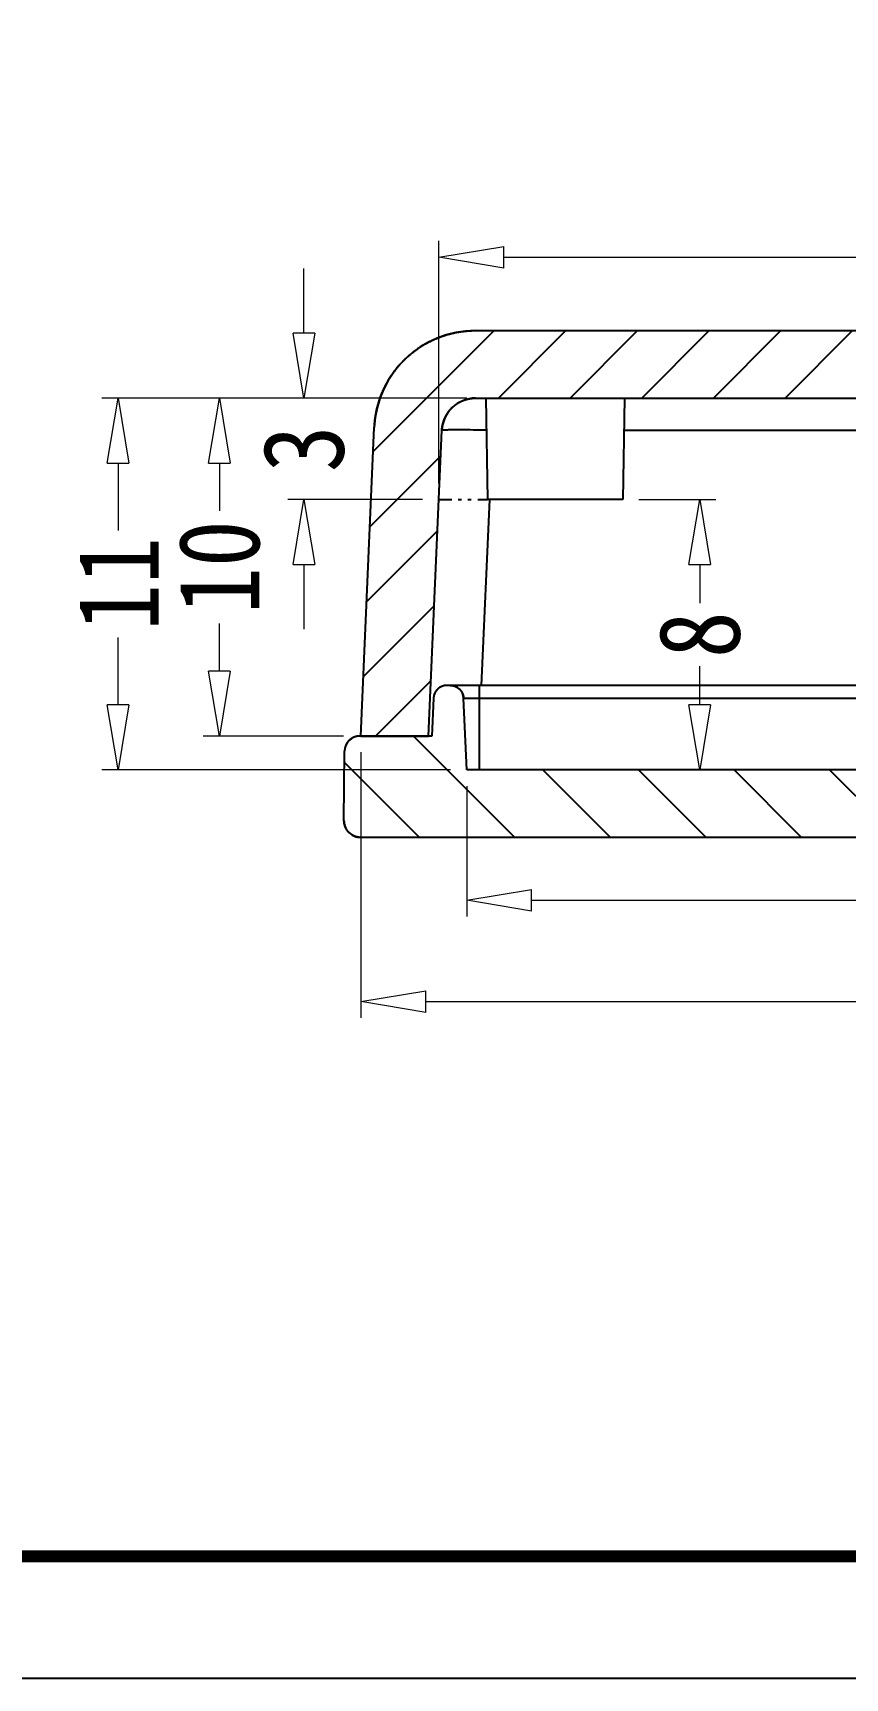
# Model space of a CAD drawing. Header units: millimetres. Extents: x 1055 to 1788, y -1993 to 204.
# Drawn here: x 1092.19 to 1116.24, y 58.96 to 107.65 of the extents above; entities that cross this region are included whole.
import ezdxf

# ---------------------------------------------------------------- set-up
doc = ezdxf.new("R2010")
doc.units = ezdxf.units.MM
doc.linetypes.add('DIVIDE', pattern=[31.75, 12.7, -6.35, 0, -6.35, 0, -6.35])
doc.layers.add('dim', color=3, linetype='Continuous', lineweight=9)
doc.layers.add('from', color=7, linetype='Continuous')
doc.styles.add('FFS', font='SIMFANG.TTF', dxfattribs={"width": 0.85})
doc.dimstyles.new('YanXiu', dxfattribs={"dimtxt": 2.5, "dimasz": 2.2, "dimexe": 1, "dimexo": 0.6, "dimgap": 0.66, "dimtad": 0, "dimzin": 9, "dimdsep": 46, "dimtxsty": 'FFS', "dimblk": 'CLOSEDBLANK', "dimcen": 0, "dimclrd": 256, "dimclre": 131, "dimclrt": 42, "dimazin": 0, "dimtfac": 1, "dimtofl": 0, "dimtmove": 0, "dimatfit": 3, "dimldrblk": 'CLOSEDBLANK', "dimfxl": 1, "dimlwd": 5, "dimlwe": 5, "dimarcsym": 0})

# ---------------------------------------------------------------- blocks, each defined once
blk = doc.blocks.new('_ClosedBlank')
at = {"color": 0, "linetype": 'ByBlock', "lineweight": -2}
for p, q in [((-1, 0.167), (0, 0)), ((-1, 0.167), (-1, -0.167)), ((0, 0), (-1, -0.167))]:
    blk.add_line(p, q, dxfattribs=at)
blk = doc.blocks.new('*D92')
at = {"layer": 'Defpoints', "color": 0}
for p in [(1139.593, 101.015), (1104.208, 93.843, 0), (1139.593, 93.843, 0)]:
    blk.add_point(p, dxfattribs=at)
at = {"layer": 'dim', "color": 131, "lineweight": 5}
for p, q in [((1104.208, 94.323), (1104.208, 101.495)), ((1139.593, 94.323), (1139.593, 101.495))]:
    blk.add_line(p, q, dxfattribs=at)
at = {"layer": 'dim', "lineweight": 5}
for p, q in [((1106.128, 101.015), (1118.19, 101.015)), ((1137.673, 101.015), (1125.611, 101.015))]:
    blk.add_line(p, q, dxfattribs=at)
at = {"layer": 'dim', "lineweight": 5, "xscale": 1.92, "yscale": 1.92, "zscale": 1.92, "rotation": 180}
blk.add_blockref('_ClosedBlank', (1104.208, 101.015), dxfattribs=at)
at = {"layer": 'dim', "lineweight": 5, "xscale": 1.92, "yscale": 1.92, "zscale": 1.92}
blk.add_blockref('_ClosedBlank', (1139.593, 101.015), dxfattribs=at)
at = {"layer": 'dim', "color": 42, "insert": (1121.901, 101.015), "char_height": 2.4, "attachment_point": 5, "style": 'FFS'}
blk.add_mtext('35.38', dxfattribs=at)
blk = doc.blocks.new('*D93')
at = {"layer": 'Defpoints', "color": 0}
for p in [(1105.036, 85.843, 0), (1138.766, 85.843, 0), (1138.766, 81.982)]:
    blk.add_point(p, dxfattribs=at)
at = {"layer": 'dim', "color": 131, "lineweight": 5}
for p, q in [((1105.036, 85.363), (1105.036, 81.502)), ((1138.766, 85.363), (1138.766, 81.502))]:
    blk.add_line(p, q, dxfattribs=at)
at = {"layer": 'dim', "lineweight": 5}
for p, q in [((1106.956, 81.982), (1118.157, 81.982)), ((1136.846, 81.982), (1125.644, 81.982))]:
    blk.add_line(p, q, dxfattribs=at)
at = {"layer": 'dim', "lineweight": 5, "xscale": 1.92, "yscale": 1.92, "zscale": 1.92, "rotation": 180}
blk.add_blockref('_ClosedBlank', (1105.036, 81.982), dxfattribs=at)
at = {"layer": 'dim', "lineweight": 5, "xscale": 1.92, "yscale": 1.92, "zscale": 1.92}
blk.add_blockref('_ClosedBlank', (1138.766, 81.982), dxfattribs=at)
at = {"layer": 'dim', "color": 42, "insert": (1121.901, 81.982), "char_height": 2.4, "attachment_point": 5, "style": 'FFS'}
blk.add_mtext('33.73', dxfattribs=at)
blk = doc.blocks.new('*D94')
at = {"layer": 'Defpoints', "color": 0}
for p in [(1101.901, 86.843, 0), (1141.901, 86.843, 0), (1141.901, 78.982)]:
    blk.add_point(p, dxfattribs=at)
at = {"layer": 'dim', "color": 131, "lineweight": 5}
for p, q in [((1101.901, 86.363), (1101.901, 78.502)), ((1141.901, 86.363), (1141.901, 78.502))]:
    blk.add_line(p, q, dxfattribs=at)
at = {"layer": 'dim', "lineweight": 5}
for p, q in [((1103.821, 78.982), (1120.197, 78.982)), ((1139.981, 78.982), (1123.604, 78.982))]:
    blk.add_line(p, q, dxfattribs=at)
at = {"layer": 'dim', "lineweight": 5, "xscale": 1.92, "yscale": 1.92, "zscale": 1.92, "rotation": 180}
blk.add_blockref('_ClosedBlank', (1101.901, 78.982), dxfattribs=at)
at = {"layer": 'dim', "lineweight": 5, "xscale": 1.92, "yscale": 1.92, "zscale": 1.92}
blk.add_blockref('_ClosedBlank', (1141.901, 78.982), dxfattribs=at)
at = {"layer": 'dim', "color": 42, "insert": (1121.901, 78.982), "char_height": 2.4, "attachment_point": 5, "style": 'FFS'}
blk.add_mtext('40', dxfattribs=at)
blk = doc.blocks.new('*D95')
at = {"layer": 'Defpoints', "color": 0}
for p in [(1105.515, 96.843, 0), (1097.713, 86.843), (1101.869, 86.843, 0)]:
    blk.add_point(p, dxfattribs=at)
at = {"layer": 'dim', "color": 131, "lineweight": 5}
for p, q in [((1105.035, 96.843), (1097.234, 96.843)), ((1101.389, 86.843), (1097.234, 86.843))]:
    blk.add_line(p, q, dxfattribs=at)
at = {"layer": 'dim', "lineweight": 5}
for p, q in [((1097.713, 94.923), (1097.713, 93.508)), ((1097.713, 88.763), (1097.713, 90.178))]:
    blk.add_line(p, q, dxfattribs=at)
at = {"layer": 'dim', "lineweight": 5, "xscale": 1.92, "yscale": 1.92, "zscale": 1.92}
for p, rotation in [((1097.713, 96.843), 90), ((1097.713, 86.843), 270)]:
    blk.add_blockref('_ClosedBlank', p, dxfattribs=dict(at, rotation=rotation))
at = {"layer": 'dim', "color": 42, "insert": (1097.713, 91.843), "char_height": 2.4, "attachment_point": 5, "rotation": 90, "style": 'FFS'}
blk.add_mtext('10', dxfattribs=at)
blk = doc.blocks.new('*D96')
at = {"layer": 'Defpoints', "color": 0}
for p in [(1105.515, 96.843, 0), (1094.713, 85.843), (1105.036, 85.843, 0)]:
    blk.add_point(p, dxfattribs=at)
at = {"layer": 'dim', "color": 131, "lineweight": 5}
for p, q in [((1105.035, 96.843), (1094.234, 96.843)), ((1104.556, 85.843), (1094.234, 85.843))]:
    blk.add_line(p, q, dxfattribs=at)
at = {"layer": 'dim', "lineweight": 5}
for p, q in [((1094.713, 94.923), (1094.713, 92.926)), ((1094.713, 87.763), (1094.713, 89.761))]:
    blk.add_line(p, q, dxfattribs=at)
at = {"layer": 'dim', "lineweight": 5, "xscale": 1.92, "yscale": 1.92, "zscale": 1.92}
for p, rotation in [((1094.713, 96.843), 90), ((1094.713, 85.843), 270)]:
    blk.add_blockref('_ClosedBlank', p, dxfattribs=dict(at, rotation=rotation))
at = {"layer": 'dim', "color": 42, "insert": (1094.713, 91.343), "char_height": 2.4, "attachment_point": 5, "rotation": 90, "style": 'FFS'}
blk.add_mtext('11', dxfattribs=at)
blk = doc.blocks.new('*D97')
at = {"layer": 'Defpoints', "color": 0}
for p in [(1105.515, 96.843, 0), (1100.213, 93.843), (1104.208, 93.843)]:
    blk.add_point(p, dxfattribs=at)
at = {"layer": 'dim', "lineweight": 5}
for p, q in [((1100.213, 98.763), (1100.213, 100.683)), ((1100.213, 91.923), (1100.213, 90.003))]:
    blk.add_line(p, q, dxfattribs=at)
at = {"layer": 'dim', "color": 131, "lineweight": 5}
for p, q in [((1105.035, 96.843), (1099.734, 96.843)), ((1103.728, 93.843), (1099.734, 93.843))]:
    blk.add_line(p, q, dxfattribs=at)
at = {"layer": 'dim', "lineweight": 5, "xscale": 1.92, "yscale": 1.92, "zscale": 1.92}
for p, rotation in [((1100.213, 96.843), 270), ((1100.213, 93.843), 90)]:
    blk.add_blockref('_ClosedBlank', p, dxfattribs=dict(at, rotation=rotation))
at = {"layer": 'dim', "color": 42, "insert": (1100.213, 95.343), "char_height": 2.4, "attachment_point": 5, "rotation": 90, "style": 'FFS'}
blk.add_mtext('3', dxfattribs=at)
blk = doc.blocks.new('*D98')
at = {"layer": 'Defpoints', "color": 0}
for p in [(1109.651, 93.843, 0), (1110.116, 85.843, 0), (1111.933, 85.843)]:
    blk.add_point(p, dxfattribs=at)
at = {"layer": 'dim', "color": 131, "lineweight": 5}
for p, q in [((1110.13, 93.843), (1112.413, 93.843)), ((1110.596, 85.843), (1112.413, 85.843))]:
    blk.add_line(p, q, dxfattribs=at)
at = {"layer": 'dim', "lineweight": 5}
for p, q in [((1111.933, 91.923), (1111.933, 90.775)), ((1111.933, 87.763), (1111.933, 88.911))]:
    blk.add_line(p, q, dxfattribs=at)
at = {"layer": 'dim', "lineweight": 5, "xscale": 1.92, "yscale": 1.92, "zscale": 1.92}
for p, rotation in [((1111.933, 93.843), 90), ((1111.933, 85.843), 270)]:
    blk.add_blockref('_ClosedBlank', p, dxfattribs=dict(at, rotation=rotation))
at = {"layer": 'dim', "color": 42, "insert": (1111.933, 89.843), "char_height": 2.4, "attachment_point": 5, "rotation": 90, "style": 'FFS'}
blk.add_mtext('8', dxfattribs=at)

msp = doc.modelspace()

# ---------------------------------------------------------------- hatches: boundary and pattern name
at = {"linetype": 'Continuous'}
h = msp.add_hatch(dxfattribs=at)
h.set_pattern_fill('DEFAULT__3', color=40, scale=1.5, angle=225, style=0, pattern_type=0)
h.set_pattern_definition([(225, (1558.6276, -311.757), (1.06066, -1.06066), [])])
edge = h.paths.add_edge_path()
edge.add_line((1139.899, 86.843), (1141.901, 86.843))
edge.add_line((1139.899, 86.843), (1139.504, 95.887))
edge.add_spline(control_points=[(1139.504, 95.887), (1139.479, 96.452), (1139.071, 96.843), (1138.505, 96.843)], knot_values=[0, 0, 0, 0, 1, 1, 1, 1], weights=[1, 0.814909, 0.814909, 1], degree=3, periodic=0)
edge.add_line((1105.296, 96.843), (1138.505, 96.843))
edge.add_spline(control_points=[(1104.297, 95.887), (1104.322, 96.452), (1104.731, 96.843), (1105.296, 96.843)], knot_values=[0, 0, 0, 0, 1, 1, 1, 1], weights=[1, 0.814909, 0.814909, 1], degree=3, periodic=0)
edge.add_line((1103.903, 86.843), (1104.297, 95.887))
edge.add_line((1101.901, 86.843), (1103.903, 86.843))
edge.add_line((1101.901, 86.843), (1102.299, 95.974))
edge.add_spline(control_points=[(1102.299, 95.974), (1102.373, 97.669), (1103.599, 98.843), (1105.296, 98.843)], knot_values=[0, 0, 0, 0, 1, 1, 1, 1], weights=[1, 0.814909, 0.814909, 1], degree=3, periodic=0)
edge.add_line((1105.296, 98.843), (1138.505, 98.843))
edge.add_spline(control_points=[(1141.502, 95.974), (1141.428, 97.669), (1140.202, 98.843), (1138.505, 98.843)], knot_values=[0, 0, 0, 0, 1, 1, 1, 1], weights=[1, 0.814909, 0.814909, 1], degree=3, periodic=0)
edge.add_line((1141.901, 86.843), (1141.502, 95.974))
h = msp.add_hatch(dxfattribs=at)
h.set_pattern_fill('DEFAULT__4', color=40, scale=2, angle=135, style=0, pattern_type=0)
h.set_pattern_definition([(135, (1558.6276, -311.757), (-1.4142136, -1.4142136), [])])
edge = h.paths.add_edge_path()
edge.add_line((1141.933, 86.843), (1139.799, 86.843))
edge.add_spline(control_points=[(1141.933, 86.843), (1142.195, 86.843), (1142.38, 86.659), (1142.383, 86.397)], knot_values=[0, 0, 0, 0, 1, 1, 1, 1], weights=[1, 0.80679, 0.80679, 1], degree=3, periodic=0)
edge.add_line((1142.401, 84.347), (1142.383, 86.397))
edge.add_spline(control_points=[(1141.901, 83.843), (1142.196, 83.843), (1142.403, 84.053), (1142.401, 84.347)], knot_values=[0, 0, 0, 0, 1, 1, 1, 1], weights=[1, 0.802676, 0.802676, 1], degree=3, periodic=0)
edge.add_line((1141.901, 83.843), (1101.901, 83.843))
edge.add_spline(control_points=[(1101.901, 83.843), (1101.606, 83.843), (1101.398, 84.053), (1101.401, 84.347)], knot_values=[0, 0, 0, 0, 1, 1, 1, 1], weights=[1, 0.802676, 0.802676, 1], degree=3, periodic=0)
edge.add_line((1101.401, 84.347), (1101.419, 86.397))
edge.add_spline(control_points=[(1101.869, 86.843), (1101.607, 86.843), (1101.421, 86.659), (1101.419, 86.397)], knot_values=[0, 0, 0, 0, 1, 1, 1, 1], weights=[1, 0.80679, 0.80679, 1], degree=3, periodic=0)
edge.add_line((1104.003, 86.843), (1101.869, 86.843))
edge.add_line((1104.051, 87.961), (1104.003, 86.843))
edge.add_spline(control_points=[(1104.451, 88.343), (1104.225, 88.343), (1104.061, 88.187), (1104.051, 87.961)], knot_values=[0, 0, 0, 0, 1, 1, 1, 1], weights=[1, 0.814909, 0.814909, 1], degree=3, periodic=0)
edge.add_line((1104.543, 88.343), (1104.451, 88.343))
edge.add_spline(control_points=[(1104.543, 88.343), (1104.77, 88.343), (1104.933, 88.187), (1104.943, 87.961)], knot_values=[0, 0, 0, 0, 1, 1, 1, 1], weights=[1, 0.814909, 0.814909, 1], degree=3, periodic=0)
edge.add_line((1105.036, 85.843), (1104.943, 87.961))
edge.add_line((1138.766, 85.843), (1105.036, 85.843))
edge.add_line((1138.766, 85.843), (1138.858, 87.961))
edge.add_spline(control_points=[(1139.258, 88.343), (1139.032, 88.343), (1138.868, 88.187), (1138.858, 87.961)], knot_values=[0, 0, 0, 0, 1, 1, 1, 1], weights=[1, 0.814909, 0.814909, 1], degree=3, periodic=0)
edge.add_line((1139.35, 88.343), (1139.258, 88.343))
edge.add_spline(control_points=[(1139.35, 88.343), (1139.577, 88.343), (1139.74, 88.187), (1139.75, 87.961)], knot_values=[0, 0, 0, 0, 1, 1, 1, 1], weights=[1, 0.814909, 0.814909, 1], degree=3, periodic=0)
edge.add_line((1139.75, 87.961), (1139.799, 86.843))

# ---------------------------------------------------------------- linework, layer by layer
at = {"color": 7, "linetype": 'Continuous'}
for p, q in [((1105.296, 98.843, 0), (1138.505, 98.843, 0)), ((1105.296, 98.843, 0), (1138.505, 98.843, 0)), ((1105.296, 96.843, 0), (1138.505, 96.843, 0)), ((1105.296, 96.843, 0), (1138.505, 96.843, 0)), ((1105.598, 96.843, 0), (1105.651, 93.843, 0)), ((1109.703, 96.843, 0), (1109.651, 93.843, 0)), ((1101.901, 86.843, 0), (1102.299, 95.974, 0)), ((1101.901, 86.843, 0), (1102.299, 95.974, 0)), ((1103.903, 86.843, 0), (1104.297, 95.887, 0)), ((1103.903, 86.843, 0), (1104.297, 95.887, 0)), ((1131.667, 95.887, 0), (1109.686, 95.887, 0)), ((1105.707, 93.841, 0), (1105.466, 88.34, 0)), ((1109.651, 93.843, 0), (1105.651, 93.843, 0)), ((1133.642, 88.343, 0), (1104.451, 88.343, 0)), ((1104.543, 88.343, 0), (1104.451, 88.343, 0)), ((1105.401, 88.343, 0), (1105.401, 85.843, 0)), ((1104.051, 87.961, 0), (1104.003, 86.843, 0)), ((1104.051, 87.961, 0), (1104.003, 86.843, 0)), ((1105.036, 85.843, 0), (1104.943, 87.961, 0)), ((1104.943, 87.961, 0), (1133.635, 87.961, 0)), ((1105.036, 85.843, 0), (1104.943, 87.961, 0)), ((1104.003, 86.843, 0), (1101.869, 86.843, 0)), ((1104.003, 86.843, 0), (1101.869, 86.843, 0)), ((1101.901, 86.843, 0), (1103.903, 86.843, 0)), ((1101.401, 84.347, 0), (1101.419, 86.397, 0)), ((1101.401, 84.347, 0), (1101.419, 86.397, 0)), ((1138.766, 85.843, 0), (1105.036, 85.843, 0)), ((1138.766, 85.843, 0), (1105.036, 85.843, 0)), ((1141.901, 83.843, 0), (1101.901, 83.843, 0)), ((1141.901, 83.843, 0), (1101.901, 83.843, 0))]:
    msp.add_line(p, q, dxfattribs=at)
at = {"color": 2, "linetype": 'DIVIDE', "ltscale": 0.03}
msp.add_line((1104.208, 93.843), (1105.651, 93.843), dxfattribs=at)
at = {"color": 7, "linetype": 'Continuous'}
for centre, radius, start, end in [((1105.296, 95.843, 0), 3, 90, 177.5), ((1105.296, 95.843, 0), 1, 90, 177.5), ((1104.451, 87.943, 0), 0.4, 90, 177.5), ((1104.543, 87.943, 0), 0.4, 2.5, 90), ((1101.869, 86.393, 0), 0.45, 90, 179.5), ((1101.901, 84.343, 0), 0.5, 179.5, 270)]:
    msp.add_arc(centre, radius, start, end, dxfattribs=at)
for points, start_tangent, end_tangent in [([(1102.299, 95.974, 0), (1102.301, 96.006, 0), (1102.303, 96.039, 0), (1102.305, 96.072, 0), (1102.308, 96.104, 0), (1102.311, 96.137, 0), (1102.314, 96.17, 0), (1102.318, 96.203, 0), (1102.322, 96.237, 0), (1102.327, 96.27, 0), (1102.332, 96.303, 0), (1102.337, 96.337, 0), (1102.343, 96.37, 0), (1102.349, 96.404, 0), (1102.356, 96.437, 0), (1102.363, 96.471, 0), (1102.37, 96.504, 0), (1102.378, 96.538, 0), (1102.386, 96.572, 0), (1102.395, 96.605, 0), (1102.404, 96.639, 0), (1102.414, 96.673, 0), (1102.423, 96.707, 0), (1102.434, 96.74, 0), (1102.445, 96.774, 0), (1102.456, 96.808, 0), (1102.467, 96.841, 0), (1102.479, 96.875, 0), (1102.492, 96.908, 0), (1102.505, 96.942, 0), (1102.518, 96.975, 0), (1102.532, 97.008, 0), (1102.546, 97.042, 0), (1102.561, 97.075, 0), (1102.576, 97.108, 0), (1102.592, 97.141, 0), (1102.608, 97.173, 0), (1102.624, 97.206, 0), (1102.641, 97.239, 0), (1102.658, 97.271, 0), (1102.676, 97.303, 0), (1102.694, 97.335, 0), (1102.712, 97.367, 0), (1102.731, 97.399, 0), (1102.751, 97.431, 0), (1102.771, 97.462, 0), (1102.791, 97.493, 0), (1102.812, 97.524, 0), (1102.833, 97.555, 0), (1102.854, 97.585, 0), (1102.876, 97.615, 0), (1102.898, 97.645, 0), (1102.921, 97.675, 0), (1102.944, 97.705, 0), (1102.967, 97.734, 0), (1102.991, 97.763, 0), (1103.015, 97.792, 0), (1103.04, 97.82, 0), (1103.065, 97.848, 0), (1103.09, 97.876, 0), (1103.116, 97.903, 0), (1103.142, 97.931, 0), (1103.168, 97.957, 0), (1103.195, 97.984, 0), (1103.222, 98.01, 0), (1103.249, 98.036, 0), (1103.277, 98.062, 0), (1103.305, 98.087, 0), (1103.333, 98.112, 0), (1103.362, 98.136, 0), (1103.391, 98.16, 0), (1103.42, 98.184, 0), (1103.449, 98.207, 0), (1103.479, 98.23, 0), (1103.509, 98.252, 0), (1103.539, 98.275, 0), (1103.57, 98.296, 0), (1103.6, 98.318, 0), (1103.631, 98.339, 0), (1103.663, 98.359, 0), (1103.694, 98.379, 0), (1103.726, 98.399, 0), (1103.757, 98.418, 0), (1103.789, 98.437, 0), (1103.822, 98.456, 0), (1103.854, 98.474, 0), (1103.886, 98.491, 0), (1103.919, 98.508, 0), (1103.952, 98.525, 0), (1103.985, 98.541, 0), (1104.018, 98.557, 0), (1104.051, 98.572, 0), (1104.085, 98.587, 0), (1104.118, 98.602, 0), (1104.152, 98.616, 0), (1104.185, 98.63, 0), (1104.219, 98.643, 0), (1104.253, 98.656, 0), (1104.287, 98.668, 0), (1104.321, 98.68, 0), (1104.355, 98.691, 0), (1104.389, 98.702, 0), (1104.423, 98.713, 0), (1104.457, 98.723, 0), (1104.491, 98.733, 0), (1104.525, 98.742, 0), (1104.559, 98.751, 0), (1104.593, 98.76, 0), (1104.627, 98.768, 0), (1104.661, 98.775, 0), (1104.695, 98.782, 0), (1104.729, 98.789, 0), (1104.763, 98.795, 0), (1104.797, 98.801, 0), (1104.831, 98.807, 0), (1104.865, 98.812, 0), (1104.899, 98.817, 0), (1104.933, 98.821, 0), (1104.966, 98.825, 0), (1105, 98.828, 0), (1105.033, 98.832, 0), (1105.066, 98.834, 0), (1105.1, 98.837, 0), (1105.133, 98.839, 0), (1105.166, 98.84, 0), (1105.199, 98.842, 0), (1105.231, 98.842, 0), (1105.264, 98.843, 0), (1105.296, 98.843, 0)], (0.043619, 0.999048), (1, 0)), ([(1104.297, 95.887, 0), (1104.298, 95.898, 0), (1104.299, 95.908, 0), (1104.299, 95.919, 0), (1104.3, 95.93, 0), (1104.301, 95.941, 0), (1104.302, 95.952, 0), (1104.304, 95.963, 0), (1104.305, 95.974, 0), (1104.307, 95.985, 0), (1104.308, 95.996, 0), (1104.31, 96.008, 0), (1104.312, 96.019, 0), (1104.314, 96.03, 0), (1104.316, 96.041, 0), (1104.319, 96.052, 0), (1104.321, 96.064, 0), (1104.324, 96.075, 0), (1104.326, 96.086, 0), (1104.329, 96.097, 0), (1104.332, 96.108, 0), (1104.335, 96.12, 0), (1104.339, 96.131, 0), (1104.342, 96.142, 0), (1104.346, 96.153, 0), (1104.35, 96.165, 0), (1104.353, 96.176, 0), (1104.357, 96.187, 0), (1104.362, 96.198, 0), (1104.366, 96.209, 0), (1104.37, 96.22, 0), (1104.375, 96.232, 0), (1104.38, 96.243, 0), (1104.385, 96.254, 0), (1104.39, 96.265, 0), (1104.395, 96.276, 0), (1104.4, 96.287, 0), (1104.406, 96.297, 0), (1104.411, 96.308, 0), (1104.417, 96.319, 0), (1104.423, 96.33, 0), (1104.429, 96.341, 0), (1104.435, 96.351, 0), (1104.441, 96.362, 0), (1104.448, 96.372, 0), (1104.455, 96.383, 0), (1104.461, 96.393, 0), (1104.468, 96.403, 0), (1104.475, 96.414, 0), (1104.482, 96.424, 0), (1104.49, 96.434, 0), (1104.497, 96.444, 0), (1104.505, 96.454, 0), (1104.512, 96.464, 0), (1104.52, 96.473, 0), (1104.528, 96.483, 0), (1104.536, 96.493, 0), (1104.544, 96.502, 0), (1104.553, 96.511, 0), (1104.561, 96.521, 0), (1104.57, 96.53, 0), (1104.578, 96.539, 0), (1104.587, 96.548, 0), (1104.596, 96.557, 0), (1104.605, 96.565, 0), (1104.614, 96.574, 0), (1104.623, 96.583, 0), (1104.633, 96.591, 0), (1104.642, 96.599, 0), (1104.652, 96.607, 0), (1104.661, 96.615, 0), (1104.671, 96.623, 0), (1104.681, 96.631, 0), (1104.691, 96.639, 0), (1104.701, 96.646, 0), (1104.711, 96.654, 0), (1104.721, 96.661, 0), (1104.731, 96.668, 0), (1104.741, 96.675, 0), (1104.752, 96.682, 0), (1104.762, 96.688, 0), (1104.773, 96.695, 0), (1104.783, 96.701, 0), (1104.794, 96.708, 0), (1104.805, 96.714, 0), (1104.816, 96.72, 0), (1104.826, 96.726, 0), (1104.837, 96.731, 0), (1104.848, 96.737, 0), (1104.859, 96.742, 0), (1104.87, 96.748, 0), (1104.881, 96.753, 0), (1104.893, 96.758, 0), (1104.904, 96.763, 0), (1104.915, 96.767, 0), (1104.926, 96.772, 0), (1104.937, 96.776, 0), (1104.949, 96.781, 0), (1104.96, 96.785, 0), (1104.971, 96.789, 0), (1104.983, 96.793, 0), (1104.994, 96.796, 0), (1105.005, 96.8, 0), (1105.017, 96.803, 0), (1105.028, 96.806, 0), (1105.039, 96.809, 0), (1105.051, 96.812, 0), (1105.062, 96.815, 0), (1105.073, 96.818, 0), (1105.085, 96.82, 0), (1105.096, 96.823, 0), (1105.107, 96.825, 0), (1105.119, 96.827, 0), (1105.13, 96.829, 0), (1105.141, 96.831, 0), (1105.153, 96.833, 0), (1105.164, 96.834, 0), (1105.175, 96.836, 0), (1105.186, 96.837, 0), (1105.198, 96.838, 0), (1105.209, 96.839, 0), (1105.22, 96.84, 0), (1105.231, 96.841, 0), (1105.242, 96.842, 0), (1105.253, 96.842, 0), (1105.264, 96.843, 0), (1105.275, 96.843, 0), (1105.286, 96.843, 0), (1105.296, 96.843, 0)], (0.043619, 0.999048), (1, 0)), ([(1105.615, 95.892, 0), (1105.408, 95.896, 0), (1105.047, 95.903, 0), (1104.737, 95.905, 0), (1104.499, 95.903, 0), (1104.349, 95.896, 0), (1104.297, 95.887, 0)], (-0.999686, 0.02504), (-0.045663, -0.998957)), ([(1104.451, 88.343, 0), (1104.447, 88.343, 0), (1104.442, 88.343, 0), (1104.438, 88.343, 0), (1104.434, 88.343, 0), (1104.429, 88.343, 0), (1104.425, 88.342, 0), (1104.42, 88.342, 0), (1104.416, 88.342, 0), (1104.411, 88.341, 0), (1104.407, 88.341, 0), (1104.403, 88.34, 0), (1104.398, 88.34, 0), (1104.394, 88.339, 0), (1104.389, 88.338, 0), (1104.385, 88.338, 0), (1104.38, 88.337, 0), (1104.375, 88.336, 0), (1104.371, 88.335, 0), (1104.366, 88.334, 0), (1104.362, 88.333, 0), (1104.357, 88.332, 0), (1104.353, 88.331, 0), (1104.348, 88.33, 0), (1104.344, 88.328, 0), (1104.339, 88.327, 0), (1104.335, 88.326, 0), (1104.33, 88.324, 0), (1104.325, 88.323, 0), (1104.321, 88.321, 0), (1104.316, 88.32, 0), (1104.312, 88.318, 0), (1104.307, 88.316, 0), (1104.303, 88.315, 0), (1104.298, 88.313, 0), (1104.294, 88.311, 0), (1104.289, 88.309, 0), (1104.285, 88.307, 0), (1104.281, 88.305, 0), (1104.276, 88.303, 0), (1104.272, 88.301, 0), (1104.267, 88.298, 0), (1104.263, 88.296, 0), (1104.259, 88.294, 0), (1104.254, 88.291, 0), (1104.25, 88.289, 0), (1104.246, 88.286, 0), (1104.242, 88.284, 0), (1104.237, 88.281, 0), (1104.233, 88.279, 0), (1104.229, 88.276, 0), (1104.225, 88.273, 0), (1104.221, 88.27, 0), (1104.217, 88.267, 0), (1104.213, 88.264, 0), (1104.209, 88.261, 0), (1104.205, 88.258, 0), (1104.201, 88.255, 0), (1104.197, 88.252, 0), (1104.193, 88.249, 0), (1104.189, 88.246, 0), (1104.186, 88.242, 0), (1104.182, 88.239, 0), (1104.178, 88.235, 0), (1104.174, 88.232, 0), (1104.171, 88.229, 0), (1104.167, 88.225, 0), (1104.164, 88.221, 0), (1104.16, 88.218, 0), (1104.157, 88.214, 0), (1104.154, 88.21, 0), (1104.15, 88.207, 0), (1104.147, 88.203, 0), (1104.144, 88.199, 0), (1104.141, 88.195, 0), (1104.137, 88.191, 0), (1104.134, 88.187, 0), (1104.131, 88.183, 0), (1104.128, 88.179, 0), (1104.125, 88.175, 0), (1104.123, 88.171, 0), (1104.12, 88.167, 0), (1104.117, 88.163, 0), (1104.114, 88.159, 0), (1104.112, 88.155, 0), (1104.109, 88.151, 0), (1104.107, 88.146, 0), (1104.104, 88.142, 0), (1104.102, 88.138, 0), (1104.099, 88.133, 0), (1104.097, 88.129, 0), (1104.095, 88.125, 0), (1104.093, 88.12, 0), (1104.09, 88.116, 0), (1104.088, 88.112, 0), (1104.086, 88.107, 0), (1104.084, 88.103, 0), (1104.082, 88.098, 0), (1104.081, 88.094, 0), (1104.079, 88.09, 0), (1104.077, 88.085, 0), (1104.075, 88.081, 0), (1104.074, 88.076, 0), (1104.072, 88.072, 0), (1104.071, 88.067, 0), (1104.069, 88.063, 0), (1104.068, 88.058, 0), (1104.067, 88.054, 0), (1104.065, 88.049, 0), (1104.064, 88.045, 0), (1104.063, 88.04, 0), (1104.062, 88.036, 0), (1104.061, 88.031, 0), (1104.06, 88.027, 0), (1104.059, 88.022, 0), (1104.058, 88.018, 0), (1104.057, 88.013, 0), (1104.057, 88.009, 0), (1104.056, 88.004, 0), (1104.055, 88, 0), (1104.055, 87.996, 0), (1104.054, 87.991, 0), (1104.053, 87.987, 0), (1104.053, 87.982, 0), (1104.053, 87.978, 0), (1104.052, 87.974, 0), (1104.052, 87.969, 0), (1104.052, 87.965, 0), (1104.051, 87.961, 0)], (-1, 0), (-0.043619, -0.999048)), ([(1104.543, 88.343, 0), (1104.548, 88.343, 0), (1104.552, 88.343, 0), (1104.557, 88.343, 0), (1104.561, 88.343, 0), (1104.565, 88.343, 0), (1104.57, 88.342, 0), (1104.574, 88.342, 0), (1104.579, 88.342, 0), (1104.583, 88.341, 0), (1104.588, 88.341, 0), (1104.592, 88.34, 0), (1104.597, 88.34, 0), (1104.601, 88.339, 0), (1104.606, 88.338, 0), (1104.61, 88.338, 0), (1104.615, 88.337, 0), (1104.619, 88.336, 0), (1104.624, 88.335, 0), (1104.628, 88.334, 0), (1104.633, 88.333, 0), (1104.637, 88.332, 0), (1104.642, 88.331, 0), (1104.646, 88.33, 0), (1104.651, 88.328, 0), (1104.655, 88.327, 0), (1104.66, 88.326, 0), (1104.665, 88.324, 0), (1104.669, 88.323, 0), (1104.674, 88.321, 0), (1104.678, 88.32, 0), (1104.683, 88.318, 0), (1104.687, 88.316, 0), (1104.692, 88.315, 0), (1104.696, 88.313, 0), (1104.701, 88.311, 0), (1104.705, 88.309, 0), (1104.71, 88.307, 0), (1104.714, 88.305, 0), (1104.718, 88.303, 0), (1104.723, 88.301, 0), (1104.727, 88.298, 0), (1104.731, 88.296, 0), (1104.736, 88.294, 0), (1104.74, 88.291, 0), (1104.744, 88.289, 0), (1104.749, 88.286, 0), (1104.753, 88.284, 0), (1104.757, 88.281, 0), (1104.761, 88.279, 0), (1104.765, 88.276, 0), (1104.77, 88.273, 0), (1104.774, 88.27, 0), (1104.778, 88.267, 0), (1104.782, 88.264, 0), (1104.786, 88.261, 0), (1104.79, 88.258, 0), (1104.794, 88.255, 0), (1104.798, 88.252, 0), (1104.801, 88.249, 0), (1104.805, 88.246, 0), (1104.809, 88.242, 0), (1104.813, 88.239, 0), (1104.816, 88.235, 0), (1104.82, 88.232, 0), (1104.824, 88.229, 0), (1104.827, 88.225, 0), (1104.831, 88.221, 0), (1104.834, 88.218, 0), (1104.838, 88.214, 0), (1104.841, 88.21, 0), (1104.844, 88.207, 0), (1104.848, 88.203, 0), (1104.851, 88.199, 0), (1104.854, 88.195, 0), (1104.857, 88.191, 0), (1104.86, 88.187, 0), (1104.863, 88.183, 0), (1104.866, 88.179, 0), (1104.869, 88.175, 0), (1104.872, 88.171, 0), (1104.875, 88.167, 0), (1104.878, 88.163, 0), (1104.88, 88.159, 0), (1104.883, 88.155, 0), (1104.885, 88.151, 0), (1104.888, 88.146, 0), (1104.89, 88.142, 0), (1104.893, 88.138, 0), (1104.895, 88.133, 0), (1104.898, 88.129, 0), (1104.9, 88.125, 0), (1104.902, 88.12, 0), (1104.904, 88.116, 0), (1104.906, 88.112, 0), (1104.908, 88.107, 0), (1104.91, 88.103, 0), (1104.912, 88.098, 0), (1104.914, 88.094, 0), (1104.916, 88.09, 0), (1104.917, 88.085, 0), (1104.919, 88.081, 0), (1104.921, 88.076, 0), (1104.922, 88.072, 0), (1104.924, 88.067, 0), (1104.925, 88.063, 0), (1104.927, 88.058, 0), (1104.928, 88.054, 0), (1104.929, 88.049, 0), (1104.93, 88.045, 0), (1104.932, 88.04, 0), (1104.933, 88.036, 0), (1104.934, 88.031, 0), (1104.935, 88.027, 0), (1104.936, 88.022, 0), (1104.936, 88.018, 0), (1104.937, 88.013, 0), (1104.938, 88.009, 0), (1104.939, 88.004, 0), (1104.939, 88, 0), (1104.94, 87.996, 0), (1104.941, 87.991, 0), (1104.941, 87.987, 0), (1104.942, 87.982, 0), (1104.942, 87.978, 0), (1104.942, 87.974, 0), (1104.943, 87.969, 0), (1104.943, 87.965, 0), (1104.943, 87.961, 0)], (1, 0), (0.043619, -0.999048)), ([(1101.869, 86.843, 0), (1101.864, 86.843, 0), (1101.859, 86.843, 0), (1101.854, 86.843, 0), (1101.849, 86.843, 0), (1101.844, 86.842, 0), (1101.838, 86.842, 0), (1101.833, 86.842, 0), (1101.828, 86.841, 0), (1101.823, 86.841, 0), (1101.818, 86.84, 0), (1101.813, 86.84, 0), (1101.808, 86.839, 0), (1101.803, 86.838, 0), (1101.797, 86.837, 0), (1101.792, 86.837, 0), (1101.787, 86.836, 0), (1101.782, 86.835, 0), (1101.777, 86.834, 0), (1101.771, 86.832, 0), (1101.766, 86.831, 0), (1101.761, 86.83, 0), (1101.756, 86.829, 0), (1101.751, 86.827, 0), (1101.745, 86.826, 0), (1101.74, 86.824, 0), (1101.735, 86.823, 0), (1101.73, 86.821, 0), (1101.724, 86.819, 0), (1101.719, 86.818, 0), (1101.714, 86.816, 0), (1101.709, 86.814, 0), (1101.704, 86.812, 0), (1101.699, 86.81, 0), (1101.693, 86.808, 0), (1101.688, 86.805, 0), (1101.683, 86.803, 0), (1101.678, 86.801, 0), (1101.673, 86.798, 0), (1101.668, 86.796, 0), (1101.663, 86.793, 0), (1101.658, 86.791, 0), (1101.653, 86.788, 0), (1101.648, 86.785, 0), (1101.643, 86.782, 0), (1101.638, 86.78, 0), (1101.633, 86.777, 0), (1101.628, 86.774, 0), (1101.623, 86.771, 0), (1101.619, 86.767, 0), (1101.614, 86.764, 0), (1101.609, 86.761, 0), (1101.605, 86.758, 0), (1101.6, 86.754, 0), (1101.595, 86.751, 0), (1101.591, 86.747, 0), (1101.586, 86.744, 0), (1101.582, 86.74, 0), (1101.577, 86.736, 0), (1101.573, 86.732, 0), (1101.569, 86.729, 0), (1101.564, 86.725, 0), (1101.56, 86.721, 0), (1101.556, 86.717, 0), (1101.552, 86.713, 0), (1101.548, 86.709, 0), (1101.544, 86.704, 0), (1101.54, 86.7, 0), (1101.536, 86.696, 0), (1101.532, 86.692, 0), (1101.528, 86.687, 0), (1101.524, 86.683, 0), (1101.521, 86.678, 0), (1101.517, 86.674, 0), (1101.513, 86.669, 0), (1101.51, 86.665, 0), (1101.506, 86.66, 0), (1101.503, 86.656, 0), (1101.5, 86.651, 0), (1101.496, 86.646, 0), (1101.493, 86.641, 0), (1101.49, 86.637, 0), (1101.487, 86.632, 0), (1101.484, 86.627, 0), (1101.481, 86.622, 0), (1101.478, 86.617, 0), (1101.475, 86.612, 0), (1101.473, 86.607, 0), (1101.47, 86.602, 0), (1101.468, 86.597, 0), (1101.465, 86.592, 0), (1101.463, 86.587, 0), (1101.46, 86.582, 0), (1101.458, 86.577, 0), (1101.456, 86.572, 0), (1101.453, 86.567, 0), (1101.451, 86.562, 0), (1101.449, 86.556, 0), (1101.447, 86.551, 0), (1101.445, 86.546, 0), (1101.443, 86.541, 0), (1101.442, 86.536, 0), (1101.44, 86.531, 0), (1101.438, 86.525, 0), (1101.437, 86.52, 0), (1101.435, 86.515, 0), (1101.434, 86.51, 0), (1101.433, 86.504, 0), (1101.431, 86.499, 0), (1101.43, 86.494, 0), (1101.429, 86.489, 0), (1101.428, 86.484, 0), (1101.427, 86.478, 0), (1101.426, 86.473, 0), (1101.425, 86.468, 0), (1101.424, 86.463, 0), (1101.423, 86.458, 0), (1101.422, 86.453, 0), (1101.422, 86.447, 0), (1101.421, 86.442, 0), (1101.421, 86.437, 0), (1101.42, 86.432, 0), (1101.42, 86.427, 0), (1101.419, 86.422, 0), (1101.419, 86.417, 0), (1101.419, 86.412, 0), (1101.419, 86.407, 0), (1101.419, 86.402, 0), (1101.419, 86.397, 0)], (-1, 0), (-0.008727, -0.999962)), ([(1101.901, 83.843, 0), (1101.895, 83.843, 0), (1101.889, 83.843, 0), (1101.884, 83.843, 0), (1101.878, 83.844, 0), (1101.873, 83.844, 0), (1101.867, 83.844, 0), (1101.861, 83.845, 0), (1101.856, 83.845, 0), (1101.85, 83.846, 0), (1101.844, 83.846, 0), (1101.838, 83.847, 0), (1101.832, 83.848, 0), (1101.827, 83.849, 0), (1101.821, 83.85, 0), (1101.815, 83.85, 0), (1101.809, 83.852, 0), (1101.803, 83.853, 0), (1101.798, 83.854, 0), (1101.792, 83.855, 0), (1101.786, 83.856, 0), (1101.78, 83.858, 0), (1101.774, 83.859, 0), (1101.768, 83.861, 0), (1101.762, 83.863, 0), (1101.757, 83.864, 0), (1101.751, 83.866, 0), (1101.745, 83.868, 0), (1101.739, 83.87, 0), (1101.733, 83.872, 0), (1101.727, 83.874, 0), (1101.722, 83.876, 0), (1101.716, 83.879, 0), (1101.71, 83.881, 0), (1101.704, 83.883, 0), (1101.698, 83.886, 0), (1101.693, 83.888, 0), (1101.687, 83.891, 0), (1101.681, 83.894, 0), (1101.676, 83.897, 0), (1101.67, 83.9, 0), (1101.664, 83.903, 0), (1101.659, 83.906, 0), (1101.653, 83.909, 0), (1101.648, 83.912, 0), (1101.642, 83.915, 0), (1101.637, 83.919, 0), (1101.631, 83.922, 0), (1101.626, 83.925, 0), (1101.62, 83.929, 0), (1101.615, 83.933, 0), (1101.61, 83.936, 0), (1101.605, 83.94, 0), (1101.599, 83.944, 0), (1101.594, 83.948, 0), (1101.589, 83.952, 0), (1101.584, 83.956, 0), (1101.579, 83.96, 0), (1101.574, 83.964, 0), (1101.569, 83.969, 0), (1101.564, 83.973, 0), (1101.56, 83.977, 0), (1101.555, 83.982, 0), (1101.55, 83.987, 0), (1101.546, 83.991, 0), (1101.541, 83.996, 0), (1101.536, 84, 0), (1101.532, 84.005, 0), (1101.528, 84.01, 0), (1101.523, 84.015, 0), (1101.519, 84.02, 0), (1101.515, 84.025, 0), (1101.511, 84.03, 0), (1101.507, 84.035, 0), (1101.503, 84.04, 0), (1101.499, 84.045, 0), (1101.495, 84.051, 0), (1101.491, 84.056, 0), (1101.488, 84.061, 0), (1101.484, 84.066, 0), (1101.481, 84.072, 0), (1101.477, 84.077, 0), (1101.474, 84.083, 0), (1101.47, 84.088, 0), (1101.467, 84.094, 0), (1101.464, 84.099, 0), (1101.461, 84.105, 0), (1101.458, 84.111, 0), (1101.455, 84.116, 0), (1101.452, 84.122, 0), (1101.449, 84.128, 0), (1101.447, 84.133, 0), (1101.444, 84.139, 0), (1101.442, 84.145, 0), (1101.439, 84.151, 0), (1101.437, 84.156, 0), (1101.434, 84.162, 0), (1101.432, 84.168, 0), (1101.43, 84.174, 0), (1101.428, 84.18, 0), (1101.426, 84.186, 0), (1101.424, 84.191, 0), (1101.422, 84.197, 0), (1101.421, 84.203, 0), (1101.419, 84.209, 0), (1101.417, 84.215, 0), (1101.416, 84.221, 0), (1101.414, 84.227, 0), (1101.413, 84.233, 0), (1101.412, 84.238, 0), (1101.41, 84.244, 0), (1101.409, 84.25, 0), (1101.408, 84.256, 0), (1101.407, 84.262, 0), (1101.406, 84.268, 0), (1101.406, 84.273, 0), (1101.405, 84.279, 0), (1101.404, 84.285, 0), (1101.403, 84.291, 0), (1101.403, 84.297, 0), (1101.402, 84.302, 0), (1101.402, 84.308, 0), (1101.402, 84.314, 0), (1101.401, 84.319, 0), (1101.401, 84.325, 0), (1101.401, 84.331, 0), (1101.401, 84.336, 0), (1101.401, 84.342, 0), (1101.401, 84.347, 0)], (-1, 0), (0.008727, 0.999962))]:
    msp.add_spline(points, degree=3, dxfattribs=dict(at, start_tangent=start_tangent, end_tangent=end_tangent))
at = {"layer": 'from', "elevation": 0}
msp.add_lwpolyline([(1054.864, 58.962), (1263.808, 58.962), (1263.808, 204.158), (1054.864, 204.158)], close=True, dxfattribs=at)
at = {"layer": 'from', "const_width": 0.36, "elevation": 0}
msp.add_lwpolyline([(1058.465, 62.563), (1058.465, 200.557), (1260.207, 200.557), (1260.207, 62.563), (1058.465, 62.563)], dxfattribs=at)

# ---------------------------------------------------------------- dimensions: what is measured, and where the dimension line sits
at = {"layer": 'dim'}
for base, p1, p2, picture, middle in [((1139.5931, 101.0149, 0), (1104.2082, 93.8431), (1139.5931, 93.8431), '*D92', (1121.9007, 101.0149, 0)), ((1138.766, 81.982, 0), (1105.036, 85.843), (1138.766, 85.843), '*D93', (1121.901, 81.982, 0))]:
    dim = msp.add_linear_dim(base=base, p1=p1, p2=p2, dimstyle='YanXiu', override={"dimtxt": 2.4, "dimasz": 1.92, "dimexe": 0.47976, "dimexo": 0.47976, "dimgap": 0.47976, "dimzin": 8}, dxfattribs=at)
    dim.commit()
    dim.dimension.update_dxf_attribs({"geometry": picture, "text_midpoint": middle})
for base, p1, p2, picture, middle in [((1100.213, 93.843, 0), (1105.515, 96.843), (1104.208, 93.843, 0), '*D97', (1100.213, 95.343, 0)), ((1094.713, 85.843, 0), (1105.515, 96.843), (1105.036, 85.843), '*D96', (1094.713, 91.343, 0)), ((1097.713, 86.843, 0), (1105.515, 96.843), (1101.869, 86.843), '*D95', (1097.713, 91.843, 0)), ((1111.933, 85.843, 0), (1109.651, 93.843, 0), (1110.116, 85.843), '*D98', (1111.933, 89.843, 0))]:
    dim = msp.add_linear_dim(base=base, p1=p1, p2=p2, angle=90, dimstyle='YanXiu', override={"dimtxt": 2.4, "dimasz": 1.92, "dimexe": 0.47976, "dimexo": 0.47976, "dimgap": 0.47976, "dimzin": 8}, dxfattribs=at)
    dim.commit()
    dim.dimension.update_dxf_attribs({"geometry": picture, "text_midpoint": middle})
dim = msp.add_linear_dim(base=(1141.901, 78.982, 0), p1=(1101.901, 86.843), p2=(1141.901, 86.843), dimstyle='YanXiu', override={"dimtxt": 2.4, "dimasz": 1.92, "dimexe": 0.47976, "dimexo": 0.47976, "dimgap": 0.47976, "dimzin": 8}, dxfattribs=at)
dim.commit()
dim.dimension.update_dxf_attribs({"geometry": '*D94', "text_midpoint": (1121.901, 78.982, 0), "dimtype": 160})

doc.saveas('drawing.dxf')
